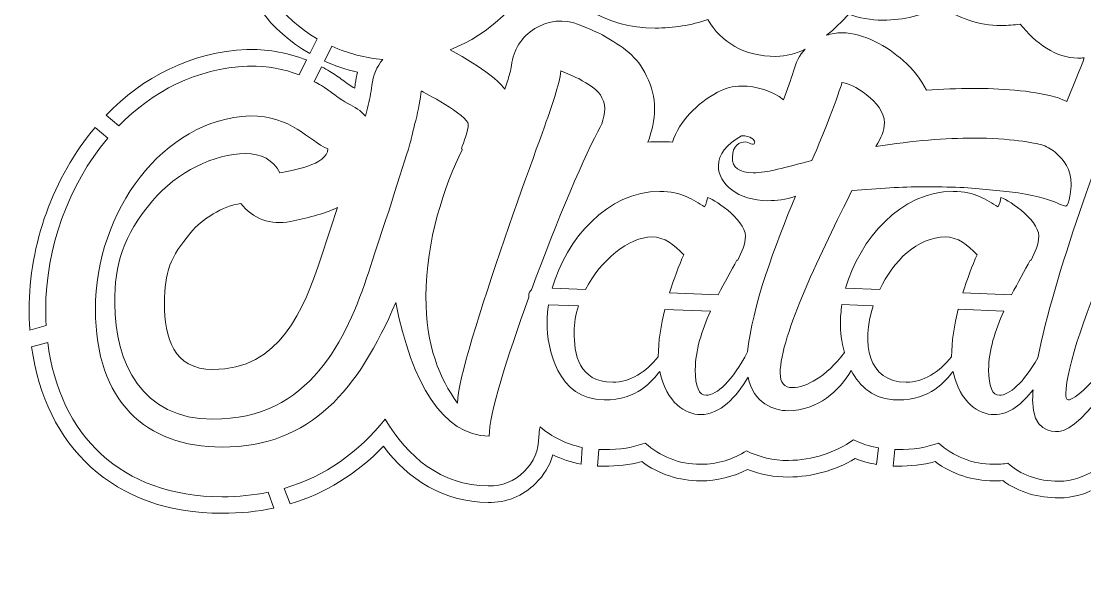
# Model space of a CAD drawing. Header units: millimetres. Extents: x -1983 to 1983, y -412 to 412.
# Drawn here: x 1390.9 to 1455, y -229.8 to -196.8 of the extents above; entities that cross this region are included whole.
import ezdxf

# ---------------------------------------------------------------- set-up
doc = ezdxf.new("R2010")
doc.units = ezdxf.units.MM
doc.header["$MEASUREMENT"] = 0
doc.layers.add('Camada 1', color=7, linetype='Continuous')

msp = doc.modelspace()

# ---------------------------------------------------------------- linework, layer by layer
at = {"layer": 'Camada 1', "color": 250, "lineweight": 20}
for points, knots in [([(1433.074, -108.0343), (1424.0816, -108.0343), (1416.7919, -115.226), (1416.7919, -124.0975), (1416.7919, -124.0975), (1416.7919, -125.5356), (1416.9846, -126.9291), (1417.3439, -128.2554), (1417.3439, -128.2554), (1410.0658, -130.6872), (1403.8304, -135.0171), (1398.0817, -141.4323), (1398.0817, -141.4323), (1394.6758, -145.233), (1391.9475, -149.5712), (1390.0643, -154.3727), (1390.0643, -154.3727), (1385.8129, -165.2129), (1387.9334, -174.5885), (1386.3295, -187.1946), (1386.3295, -187.1946), (1384.533, -201.3146), (1377.3757, -216.6625), (1368.9545, -228.1347), (1368.9545, -228.1347), (1365.7811, -232.4579), (1362.1938, -236.4984), (1358.074, -240.2083), (1358.074, -240.2083), (1358.074, -240.2083), (1359.3561, -251.8446), (1359.3561, -251.8446), (1359.3561, -251.8446), (1359.3561, -251.8446), (1416.6638, -251.8446), (1416.6638, -251.8446), (1416.6638, -251.8446), (1416.6638, -260.786), (1424.0109, -268.0343), (1433.074, -268.0343), (1433.074, -268.0343), (1442.1371, -268.0343), (1449.4842, -260.786), (1449.4842, -251.8446), (1449.4842, -251.8446), (1449.4842, -251.8446), (1506.7919, -251.8446), (1506.7919, -251.8446), (1506.7919, -251.8446), (1506.7919, -251.8446), (1508.074, -240.2083), (1508.074, -240.2083), (1508.074, -240.2083), (1503.9542, -236.4984), (1500.3669, -232.4579), (1497.1935, -228.1347), (1497.1935, -228.1347), (1488.7723, -216.6625), (1481.615, -201.3146), (1479.8185, -187.1946), (1479.8185, -187.1946), (1478.2146, -174.5885), (1480.3351, -165.2129), (1476.0837, -154.3727), (1476.0837, -154.3727), (1474.2005, -149.5712), (1471.4722, -145.233), (1468.0663, -141.4323), (1468.0663, -141.4323), (1462.3176, -135.0171), (1456.0822, -130.6872), (1448.8041, -128.2554), (1448.8041, -128.2554), (1449.1634, -126.9291), (1449.3561, -125.5356), (1449.3561, -124.0975), (1449.3561, -124.0975), (1449.3561, -115.226), (1442.0664, -108.0343), (1433.074, -108.0343)], [0, 0, 0, 0, 0.047619, 0.047619, 0.047619, 0.047619, 0.0952381, 0.0952381, 0.0952381, 0.0952381, 0.1428571, 0.1428571, 0.1428571, 0.1428571, 0.1904762, 0.1904762, 0.1904762, 0.1904762, 0.2380952, 0.2380952, 0.2380952, 0.2380952, 0.2857143, 0.2857143, 0.2857143, 0.2857143, 0.3333333, 0.3333333, 0.3333333, 0.3333333, 0.3809524, 0.3809524, 0.3809524, 0.3809524, 0.4285714, 0.4285714, 0.4285714, 0.4285714, 0.4761905, 0.4761905, 0.4761905, 0.4761905, 0.5238095, 0.5238095, 0.5238095, 0.5238095, 0.5714286, 0.5714286, 0.5714286, 0.5714286, 0.6190476, 0.6190476, 0.6190476, 0.6190476, 0.6666667, 0.6666667, 0.6666667, 0.6666667, 0.7142857, 0.7142857, 0.7142857, 0.7142857, 0.7619048, 0.7619048, 0.7619048, 0.7619048, 0.8095238, 0.8095238, 0.8095238, 0.8095238, 0.8571429, 0.8571429, 0.8571429, 0.8571429, 0.9047619, 0.9047619, 0.9047619, 0.9047619, 1, 1, 1, 1]), ([(1405.0129, -192.0694), (1405.0129, -194.5841), (1406.6093, -196.6121), (1408.7195, -197.8363), (1408.7195, -197.8363), (1408.7195, -197.8363), (1408.2753, -198.7343), (1408.2753, -198.7343), (1408.2753, -198.7343), (1405.9411, -197.3991), (1404.156, -195.1756), (1404.0211, -192.4068), (1404.0211, -192.4068), (1403.0413, -191.1754), (1402.3193, -189.7374), (1401.8361, -188.2173), (1401.8361, -188.2173), (1401.8361, -188.2173), (1402.7589, -187.8177), (1402.7589, -187.8177), (1402.7589, -187.8177), (1403.238, -189.3638), (1403.9801, -190.8241), (1405.013, -192.0388), (1405.013, -192.0388), (1405.013, -192.0388), (1405.0129, -192.0694), (1405.0129, -192.0694)], [0, 0, 0, 0, 0.125, 0.125, 0.125, 0.125, 0.25, 0.25, 0.25, 0.25, 0.375, 0.375, 0.375, 0.375, 0.5, 0.5, 0.5, 0.5, 0.625, 0.625, 0.625, 0.625, 0.75, 0.75, 0.75, 0.75, 1, 1, 1, 1]), ([(1422.46, -193.3644), (1423.8006, -195.6356), (1426.1143, -197.2007), (1429.1122, -197.2007), (1429.1122, -197.2007), (1430.2303, -197.2007), (1431.2999, -197.0197), (1432.3084, -196.6826), (1432.3084, -196.6826), (1433.0848, -198.0545), (1434.4817, -198.9057), (1436.4117, -198.9057), (1436.4117, -198.9057), (1437.016, -198.9057), (1437.6067, -198.7417), (1438.1747, -198.4644), (1438.1747, -198.4644), (1437.835, -198.8373), (1437.5876, -199.2957), (1437.4695, -199.8028), (1437.4695, -199.8028), (1437.3015, -200.343), (1437.0919, -200.9313), (1436.8642, -201.5227), (1436.8642, -201.5227), (1436.1683, -200.9881), (1435.26, -200.6961), (1434.336, -200.6961), (1434.336, -200.6961), (1433.8069, -200.6961), (1433.3535, -200.8126), (1432.89, -201.0676), (1432.89, -201.0676), (1431.6238, -201.7642), (1430.603, -202.7771), (1430.1671, -204.0831), (1430.1671, -204.0831), (1429.9267, -204.0612), (1429.672, -204.0501), (1429.3983, -204.0501), (1429.3983, -204.0501), (1429.1569, -204.0501), (1428.918, -204.0608), (1428.6819, -204.0817), (1428.6819, -204.0817), (1429.1751, -202.7658), (1429.2745, -201.3593), (1428.6046, -200.0934), (1428.6046, -200.0934), (1428.0683, -198.8976), (1427.1279, -198.3047), (1426.0188, -197.6577), (1426.0188, -197.6577), (1425.9069, -197.5925), (1425.8082, -197.5427), (1425.6892, -197.4917), (1425.6892, -197.4917), (1425.2861, -197.3189), (1424.9017, -197.1289), (1424.4889, -196.9742), (1424.4889, -196.9742), (1423.5932, -196.6383), (1422.6811, -196.7261), (1421.8659, -197.2267), (1421.8659, -197.2267), (1421.0507, -197.7273), (1420.5598, -198.501), (1420.4541, -199.4517), (1420.4541, -199.4517), (1420.4232, -199.7298), (1420.2933, -200.1236), (1420.2066, -200.4027), (1420.2066, -200.4027), (1420.2066, -200.4027), (1420.05, -200.8725), (1420.05, -200.8725), (1420.05, -200.8725), (1419.531, -200.248), (1418.8216, -199.7546), (1418.1189, -199.3137), (1418.1189, -199.3137), (1417.7135, -199.0593), (1417.2401, -198.7571), (1416.7442, -198.5061), (1416.7442, -198.5061), (1419.1851, -197.5672), (1421.0126, -195.6402), (1422.46, -193.3644)], [0, 0, 0, 0, 0.0434783, 0.0434783, 0.0434783, 0.0434783, 0.0869565, 0.0869565, 0.0869565, 0.0869565, 0.1304348, 0.1304348, 0.1304348, 0.1304348, 0.173913, 0.173913, 0.173913, 0.173913, 0.2173913, 0.2173913, 0.2173913, 0.2173913, 0.2608696, 0.2608696, 0.2608696, 0.2608696, 0.3043478, 0.3043478, 0.3043478, 0.3043478, 0.3478261, 0.3478261, 0.3478261, 0.3478261, 0.3913043, 0.3913043, 0.3913043, 0.3913043, 0.4347826, 0.4347826, 0.4347826, 0.4347826, 0.4782609, 0.4782609, 0.4782609, 0.4782609, 0.5217391, 0.5217391, 0.5217391, 0.5217391, 0.5652174, 0.5652174, 0.5652174, 0.5652174, 0.6086957, 0.6086957, 0.6086957, 0.6086957, 0.6521739, 0.6521739, 0.6521739, 0.6521739, 0.6956522, 0.6956522, 0.6956522, 0.6956522, 0.7391304, 0.7391304, 0.7391304, 0.7391304, 0.7826087, 0.7826087, 0.7826087, 0.7826087, 0.826087, 0.826087, 0.826087, 0.826087, 0.8695652, 0.8695652, 0.8695652, 0.8695652, 0.9130435, 0.9130435, 0.9130435, 0.9130435, 1, 1, 1, 1]), ([(1442.8587, -196.7212), (1444.1328, -196.7212), (1445.3002, -196.4146), (1446.3392, -195.8593), (1446.3392, -195.8593), (1447.386, -196.6028), (1448.6402, -197.0408), (1449.9984, -197.0408), (1449.9984, -197.0408), (1450.4048, -197.0408), (1450.7789, -197.0109), (1451.1385, -196.9584), (1451.1385, -196.9584), (1452.0719, -198.0963), (1453.3166, -199.0122), (1454.6338, -199.0122), (1454.6338, -199.0122), (1454.7607, -199.0122), (1454.8853, -199.0048), (1455.007, -198.9906), (1455.007, -198.9906), (1455.007, -198.9906), (1454.9315, -199.2535), (1454.9315, -199.2535), (1454.9315, -199.2535), (1454.6027, -200.0375), (1454.2825, -200.8291), (1453.9706, -201.6258), (1453.9706, -201.6258), (1453.9706, -201.6258), (1453.6855, -201.4978), (1453.6855, -201.4978), (1453.6855, -201.4978), (1453.5512, -201.4403), (1453.4334, -201.3992), (1453.2925, -201.3607), (1453.2925, -201.3607), (1451.7753, -200.9471), (1449.8713, -200.8359), (1448.311, -200.8359), (1448.311, -200.8359), (1447.371, -200.8359), (1446.429, -200.877), (1445.4892, -200.9524), (1445.4892, -200.9524), (1445.1571, -200.2766), (1444.6682, -199.6736), (1444.0923, -199.1605), (1444.0923, -199.1605), (1443.1335, -198.3063), (1441.7055, -197.4819), (1440.3918, -197.4819), (1440.3918, -197.4819), (1440.0678, -197.4819), (1439.7555, -197.5337), (1439.4627, -197.6295), (1439.4627, -197.6295), (1439.9335, -197.2513), (1440.3805, -196.8146), (1440.7973, -196.3556), (1440.7973, -196.3556), (1441.4318, -196.5943), (1442.124, -196.7212), (1442.8587, -196.7212)], [0, 0, 0, 0, 0.0588235, 0.0588235, 0.0588235, 0.0588235, 0.1176471, 0.1176471, 0.1176471, 0.1176471, 0.1764706, 0.1764706, 0.1764706, 0.1764706, 0.2352941, 0.2352941, 0.2352941, 0.2352941, 0.2941176, 0.2941176, 0.2941176, 0.2941176, 0.3529412, 0.3529412, 0.3529412, 0.3529412, 0.4117647, 0.4117647, 0.4117647, 0.4117647, 0.4705882, 0.4705882, 0.4705882, 0.4705882, 0.5294118, 0.5294118, 0.5294118, 0.5294118, 0.5882353, 0.5882353, 0.5882353, 0.5882353, 0.6470588, 0.6470588, 0.6470588, 0.6470588, 0.7058824, 0.7058824, 0.7058824, 0.7058824, 0.7647059, 0.7647059, 0.7647059, 0.7647059, 0.8235294, 0.8235294, 0.8235294, 0.8235294, 0.8823529, 0.8823529, 0.8823529, 0.8823529, 1, 1, 1, 1]), ([(1457.7673, -200.249), (1457.8604, -199.9229), (1457.9536, -199.5503), (1458.0933, -199.2242), (1458.0933, -199.2242), (1458.2797, -198.6652), (1458.466, -198.0596), (1458.466, -197.6869), (1458.466, -197.6869), (1458.6989, -197.6869), (1461.1212, -198.7118), (1461.1212, -199.9695), (1461.1212, -199.9695), (1461.1212, -200.5285), (1460.8417, -201.1341), (1460.6088, -201.6465), (1460.6088, -201.6465), (1459.2579, -204.5346), (1453.9009, -216.0873), (1453.9009, -219.2549), (1453.9009, -219.2549), (1453.9009, -219.3947), (1453.9009, -219.6276), (1454.0406, -219.6276), (1454.0406, -219.6276), (1454.3667, -219.6276), (1455.671, -218.7425), (1457.6741, -215.5283), (1457.6741, -215.5283), (1457.907, -215.2953), (1458.0933, -215.1556), (1458.1865, -215.1556), (1458.1865, -215.1556), (1458.2331, -215.2022), (1458.2797, -215.2488), (1458.2797, -215.3885), (1458.2797, -215.3885), (1458.2797, -216.5531), (1454.8325, -221.5375), (1453.4816, -221.5375), (1453.4816, -221.5375), (1453.0158, -221.5375), (1451.8978, -221.5375), (1451.8978, -219.6276), (1451.8978, -219.6276), (1451.8978, -219.4375), (1451.9072, -219.2308), (1451.9248, -219.0101), (1451.9248, -219.0101), (1451.2762, -219.8759), (1450.4846, -220.5126), (1449.5687, -220.5126), (1449.5687, -220.5126), (1448.637, -220.5126), (1447.519, -219.8139), (1447.0998, -217.904), (1447.0998, -217.904), (1446.5874, -218.5096), (1445.7954, -219.6276), (1443.7458, -219.6276), (1443.7458, -219.6276), (1442.3225, -219.6276), (1441.4603, -218.8328), (1440.954, -217.858), (1440.954, -217.858), (1440.1952, -219.0789), (1438.9844, -220.2574), (1437.131, -220.2797), (1437.131, -220.2797), (1436.3156, -220.2797), (1435.0362, -219.8515), (1434.7297, -218.2454), (1434.7297, -218.2454), (1434.0044, -219.4741), (1433.0373, -220.5126), (1431.8672, -220.5126), (1431.8672, -220.5126), (1430.9355, -220.5126), (1429.8175, -219.8139), (1429.3983, -217.904), (1429.3983, -217.904), (1428.8859, -218.5096), (1428.0939, -219.6276), (1426.0443, -219.6276), (1426.0443, -219.6276), (1423.2027, -219.6276), (1422.5971, -216.4599), (1422.5971, -215.0158), (1422.5971, -215.0158), (1422.5971, -214.6461), (1422.6289, -214.2668), (1422.6899, -213.8838), (1422.6899, -213.8838), (1422.6899, -213.8838), (1424.4938, -213.9559), (1424.4938, -213.9559), (1424.4938, -213.9559), (1424.3239, -214.4737), (1424.2275, -215.0052), (1424.2275, -215.5283), (1424.2275, -215.5283), (1424.2275, -216.8326), (1424.507, -218.5562), (1426.5567, -218.5562), (1426.5567, -218.5562), (1427.6281, -218.5562), (1428.5598, -217.9506), (1429.3051, -217.0189), (1429.3051, -217.0189), (1429.3051, -216.0987), (1429.4667, -215.1158), (1429.7071, -214.1645), (1429.7071, -214.1645), (1429.7071, -214.1645), (1432.4541, -214.2744), (1432.4541, -214.2744), (1432.4541, -214.2744), (1431.9336, -215.4429), (1431.5411, -216.6636), (1431.5411, -217.8108), (1431.5411, -217.8108), (1431.5411, -218.8357), (1431.774, -219.3481), (1432.1933, -219.3481), (1432.1933, -219.3481), (1432.8262, -219.3481), (1433.7927, -218.4903), (1434.7009, -216.7238), (1434.7009, -216.7238), (1434.9511, -214.0823), (1436.3699, -210.2065), (1437.5969, -207.3296), (1437.5969, -207.3296), (1436.9913, -207.5625), (1436.4323, -207.6091), (1435.9199, -207.6091), (1435.9199, -207.6091), (1434.1031, -207.6091), (1432.9385, -206.5843), (1432.9385, -205.5129), (1432.9385, -205.5129), (1432.9385, -204.8141), (1433.4044, -204.2086), (1434.336, -203.6961), (1434.336, -203.6961), (1434.895, -203.6961), (1435.128, -203.9291), (1435.128, -204.0688), (1435.128, -204.0688), (1435.128, -204.162), (1435.0814, -204.2086), (1434.9882, -204.2086), (1434.9882, -204.2086), (1434.8485, -204.2086), (1434.8019, -204.0688), (1434.569, -204.0688), (1434.569, -204.0688), (1434.2429, -204.0688), (1433.777, -204.2551), (1433.777, -205.0005), (1433.777, -205.0005), (1433.777, -205.6061), (1434.1963, -205.9321), (1435.0348, -205.9321), (1435.0348, -205.9321), (1435.9199, -205.9321), (1436.8981, -205.6061), (1438.5751, -205.1868), (1438.5751, -205.1868), (1439.3204, -203.5564), (1440.4384, -200.4819), (1440.3918, -200.4819), (1440.3918, -200.4819), (1440.9508, -200.4819), (1442.9539, -201.6465), (1442.9539, -202.9042), (1442.9539, -202.9042), (1442.9539, -203.4166), (1442.7676, -203.7893), (1442.4415, -204.3483), (1442.4415, -204.3483), (1444.7241, -203.9756), (1446.6806, -203.8359), (1448.311, -203.8359), (1448.311, -203.8359), (1450.547, -203.8359), (1451.991, -204.1154), (1452.5034, -204.2551), (1452.5034, -204.2551), (1452.8295, -204.3949), (1453.109, -204.5346), (1453.3419, -204.7676), (1453.3419, -204.7676), (1453.7612, -205.1402), (1454.227, -205.6992), (1454.227, -206.6309), (1454.227, -206.6309), (1454.227, -206.7706), (1454.1339, -207.9352), (1453.9009, -207.9352), (1453.9009, -207.9352), (1453.5283, -207.9352), (1452.8761, -207.1899), (1449.2892, -206.957), (1449.2892, -206.957), (1448.2178, -206.8172), (1446.9135, -206.7706), (1445.2831, -206.7706), (1445.2831, -206.7706), (1444.0253, -206.7706), (1442.6278, -206.8638), (1440.9974, -207.0035), (1440.9974, -207.0035), (1439.2273, -210.4973), (1436.6652, -215.7612), (1436.6652, -217.9972), (1436.6652, -217.9972), (1436.6652, -218.6027), (1436.8981, -218.8822), (1437.4105, -218.8822), (1437.4105, -218.8822), (1438.2117, -218.8822), (1439.4297, -218.2568), (1440.5386, -216.7726), (1440.5386, -216.7726), (1440.3608, -216.1174), (1440.2986, -215.4782), (1440.2986, -215.0158), (1440.2986, -215.0158), (1440.2986, -214.6455), (1440.3305, -214.2654), (1440.3917, -213.8817), (1440.3917, -213.8817), (1440.3917, -213.8817), (1442.2767, -213.9571), (1442.2767, -213.9571), (1442.2767, -213.9571), (1441.5503, -216.2175), (1441.9511, -218.5562), (1444.2582, -218.5562), (1444.2582, -218.5562), (1445.3296, -218.5562), (1446.2613, -217.9506), (1447.0066, -217.0189), (1447.0066, -217.0189), (1447.0066, -216.0981), (1447.1685, -215.1143), (1447.4092, -214.1624), (1447.4092, -214.1624), (1447.4092, -214.1624), (1450.1565, -214.2723), (1450.1565, -214.2723), (1450.1565, -214.2723), (1449.6355, -215.4414), (1449.2426, -216.6629), (1449.2426, -217.8108), (1449.2426, -217.8108), (1449.2426, -218.8357), (1449.4755, -219.3481), (1449.8948, -219.3481), (1449.8948, -219.3481), (1450.4829, -219.3481), (1451.3591, -218.6072), (1452.2089, -217.0849), (1452.2089, -217.0849), (1453.1667, -212.2219), (1456.107, -204.1874), (1457.7673, -200.249)], [0, 0, 0, 0, 0.0147059, 0.0147059, 0.0147059, 0.0147059, 0.0294118, 0.0294118, 0.0294118, 0.0294118, 0.0441176, 0.0441176, 0.0441176, 0.0441176, 0.0588235, 0.0588235, 0.0588235, 0.0588235, 0.0735294, 0.0735294, 0.0735294, 0.0735294, 0.0882353, 0.0882353, 0.0882353, 0.0882353, 0.1029412, 0.1029412, 0.1029412, 0.1029412, 0.1176471, 0.1176471, 0.1176471, 0.1176471, 0.1323529, 0.1323529, 0.1323529, 0.1323529, 0.1470588, 0.1470588, 0.1470588, 0.1470588, 0.1617647, 0.1617647, 0.1617647, 0.1617647, 0.1764706, 0.1764706, 0.1764706, 0.1764706, 0.1911765, 0.1911765, 0.1911765, 0.1911765, 0.2058824, 0.2058824, 0.2058824, 0.2058824, 0.2205882, 0.2205882, 0.2205882, 0.2205882, 0.2352941, 0.2352941, 0.2352941, 0.2352941, 0.25, 0.25, 0.25, 0.25, 0.2647059, 0.2647059, 0.2647059, 0.2647059, 0.2794118, 0.2794118, 0.2794118, 0.2794118, 0.2941176, 0.2941176, 0.2941176, 0.2941176, 0.3088235, 0.3088235, 0.3088235, 0.3088235, 0.3235294, 0.3235294, 0.3235294, 0.3235294, 0.3382353, 0.3382353, 0.3382353, 0.3382353, 0.3529412, 0.3529412, 0.3529412, 0.3529412, 0.3676471, 0.3676471, 0.3676471, 0.3676471, 0.3823529, 0.3823529, 0.3823529, 0.3823529, 0.3970588, 0.3970588, 0.3970588, 0.3970588, 0.4117647, 0.4117647, 0.4117647, 0.4117647, 0.4264706, 0.4264706, 0.4264706, 0.4264706, 0.4411765, 0.4411765, 0.4411765, 0.4411765, 0.4558824, 0.4558824, 0.4558824, 0.4558824, 0.4705882, 0.4705882, 0.4705882, 0.4705882, 0.4852941, 0.4852941, 0.4852941, 0.4852941, 0.5, 0.5, 0.5, 0.5, 0.5147059, 0.5147059, 0.5147059, 0.5147059, 0.5294118, 0.5294118, 0.5294118, 0.5294118, 0.5441176, 0.5441176, 0.5441176, 0.5441176, 0.5588235, 0.5588235, 0.5588235, 0.5588235, 0.5735294, 0.5735294, 0.5735294, 0.5735294, 0.5882353, 0.5882353, 0.5882353, 0.5882353, 0.6029412, 0.6029412, 0.6029412, 0.6029412, 0.6176471, 0.6176471, 0.6176471, 0.6176471, 0.6323529, 0.6323529, 0.6323529, 0.6323529, 0.6470588, 0.6470588, 0.6470588, 0.6470588, 0.6617647, 0.6617647, 0.6617647, 0.6617647, 0.6764706, 0.6764706, 0.6764706, 0.6764706, 0.6911765, 0.6911765, 0.6911765, 0.6911765, 0.7058824, 0.7058824, 0.7058824, 0.7058824, 0.7205882, 0.7205882, 0.7205882, 0.7205882, 0.7352941, 0.7352941, 0.7352941, 0.7352941, 0.75, 0.75, 0.75, 0.75, 0.7647059, 0.7647059, 0.7647059, 0.7647059, 0.7794118, 0.7794118, 0.7794118, 0.7794118, 0.7941176, 0.7941176, 0.7941176, 0.7941176, 0.8088235, 0.8088235, 0.8088235, 0.8088235, 0.8235294, 0.8235294, 0.8235294, 0.8235294, 0.8382353, 0.8382353, 0.8382353, 0.8382353, 0.8529412, 0.8529412, 0.8529412, 0.8529412, 0.8676471, 0.8676471, 0.8676471, 0.8676471, 0.8823529, 0.8823529, 0.8823529, 0.8823529, 0.8970588, 0.8970588, 0.8970588, 0.8970588, 0.9117647, 0.9117647, 0.9117647, 0.9117647, 0.9264706, 0.9264706, 0.9264706, 0.9264706, 0.9411765, 0.9411765, 0.9411765, 0.9411765, 0.9558824, 0.9558824, 0.9558824, 0.9558824, 0.9705882, 0.9705882, 0.9705882, 0.9705882, 1, 1, 1, 1]), ([(1404.4843, -198.489), (1404.4843, -198.489), (1404.6627, -198.485), (1404.6627, -198.485), (1404.6627, -198.485), (1405.8689, -198.485), (1407.0035, -198.6953), (1408.0845, -199.1201), (1408.0845, -199.1201), (1408.0845, -199.1201), (1407.6396, -200.0196), (1407.6396, -200.0196), (1407.6396, -200.0196), (1406.6996, -199.6612), (1405.7162, -199.485), (1404.6627, -199.485), (1404.6627, -199.485), (1404.6627, -199.485), (1404.5289, -199.488), (1404.5289, -199.488), (1404.5289, -199.488), (1401.4263, -199.6265), (1398.7828, -201.0191), (1396.7589, -203.0988), (1396.7589, -203.0988), (1396.7589, -203.0988), (1395.9982, -202.4481), (1395.9982, -202.4481), (1395.9982, -202.4481), (1398.1966, -200.1687), (1401.0876, -198.6406), (1404.4843, -198.489)], [0, 0, 0, 0, 0.1111111, 0.1111111, 0.1111111, 0.1111111, 0.2222222, 0.2222222, 0.2222222, 0.2222222, 0.3333333, 0.3333333, 0.3333333, 0.3333333, 0.4444444, 0.4444444, 0.4444444, 0.4444444, 0.5555556, 0.5555556, 0.5555556, 0.5555556, 0.6666667, 0.6666667, 0.6666667, 0.6666667, 0.7777778, 0.7777778, 0.7777778, 0.7777778, 1, 1, 1, 1]), ([(1409.6097, -198.2922), (1410.5929, -198.7326), (1411.6473, -199.0082), (1412.6801, -199.0918), (1412.6801, -199.0918), (1412.3251, -199.5262), (1412.0889, -200.065), (1412.0225, -200.6629), (1412.0225, -200.6629), (1411.9738, -201.1004), (1411.8707, -201.5845), (1411.771, -202.0195), (1411.771, -202.0195), (1411.771, -202.0195), (1411.6395, -202.5141), (1411.6395, -202.5141), (1411.6395, -202.5141), (1411.3577, -202.1934), (1411.0012, -201.9306), (1410.5832, -201.7454), (1410.5832, -201.7454), (1410.1116, -201.509), (1409.4831, -200.9691), (1408.9771, -200.669), (1408.9771, -200.669), (1408.836, -200.5853), (1408.6942, -200.5061), (1408.5516, -200.4315), (1408.5516, -200.4315), (1408.5516, -200.4315), (1408.995, -199.535), (1408.995, -199.535), (1408.995, -199.535), (1409.1603, -199.621), (1409.3244, -199.7123), (1409.4873, -199.8089), (1409.4873, -199.8089), (1409.7614, -199.9715), (1410.0219, -200.1618), (1410.2797, -200.3488), (1410.2797, -200.3488), (1410.4954, -200.5052), (1410.7522, -200.7037), (1410.9913, -200.8308), (1410.9913, -200.8308), (1410.9913, -200.8308), (1411.0286, -200.5524), (1411.0286, -200.5524), (1411.0286, -200.5524), (1411.0546, -200.3185), (1411.1006, -200.0887), (1411.1659, -199.8652), (1411.1659, -199.8652), (1410.4841, -199.7083), (1409.8109, -199.4808), (1409.1661, -199.1891), (1409.1661, -199.1891), (1409.1661, -199.1891), (1409.6097, -198.2922), (1409.6097, -198.2922)], [0, 0, 0, 0, 0.0625, 0.0625, 0.0625, 0.0625, 0.125, 0.125, 0.125, 0.125, 0.1875, 0.1875, 0.1875, 0.1875, 0.25, 0.25, 0.25, 0.25, 0.3125, 0.3125, 0.3125, 0.3125, 0.375, 0.375, 0.375, 0.375, 0.4375, 0.4375, 0.4375, 0.4375, 0.5, 0.5, 0.5, 0.5, 0.5625, 0.5625, 0.5625, 0.5625, 0.625, 0.625, 0.625, 0.625, 0.6875, 0.6875, 0.6875, 0.6875, 0.75, 0.75, 0.75, 0.75, 0.8125, 0.8125, 0.8125, 0.8125, 0.875, 0.875, 0.875, 0.875, 1, 1, 1, 1]), ([(1415.0041, -200.9943), (1415.0507, -200.9943), (1417.8457, -202.485), (1417.8457, -202.9974), (1417.8457, -202.9974), (1417.8457, -203.3701), (1417.5662, -204.0688), (1417.4264, -204.4881), (1417.4264, -204.4881), (1417.473, -204.4881), (1417.473, -204.4881), (1417.473, -204.5346), (1417.473, -204.5346), (1416.4016, -206.724), (1415.2836, -210.0314), (1415.2836, -213.3854), (1415.2836, -213.3854), (1415.2836, -216.3667), (1416.1221, -218.3698), (1417.1935, -219.8139), (1417.1935, -219.8139), (1417.1935, -217.1587), (1422.9232, -201.926), (1422.7369, -202.2987), (1422.7369, -202.2987), (1422.7369, -202.2987), (1423.063, -201.3204), (1423.063, -201.3204), (1423.063, -201.3204), (1423.2493, -200.7148), (1423.3891, -200.2024), (1423.4357, -199.7832), (1423.4357, -199.7832), (1423.8083, -199.9229), (1424.181, -200.1092), (1424.5071, -200.249), (1424.5071, -200.249), (1425.0661, -200.5751), (1425.7182, -200.9012), (1425.9046, -201.4136), (1425.9046, -201.4136), (1426.2306, -201.926), (1426.0443, -202.6247), (1425.8114, -203.1837), (1425.8114, -203.1837), (1424.9622, -204.6151), (1423.1783, -208.8516), (1421.6633, -212.9779), (1421.6633, -212.9779), (1421.5626, -213.0653), (1421.4967, -213.1922), (1421.491, -213.3354), (1421.491, -213.3354), (1421.4897, -213.369), (1421.4917, -213.4019), (1421.4968, -213.4339), (1421.4968, -213.4339), (1420.1779, -217.0675), (1419.1034, -220.5314), (1419.1034, -221.817), (1419.1034, -221.817), (1416.3084, -221.7704), (1414.4451, -218.6493), (1413.4669, -213.7581), (1413.4669, -213.7581), (1411.2309, -218.9754), (1408.3893, -222.4691), (1402.9857, -222.4691), (1402.9857, -222.4691), (1398.3739, -222.4691), (1395.346, -219.7207), (1395.346, -214.1773), (1395.346, -214.1773), (1395.346, -208.2147), (1399.4454, -202.7179), (1404.6627, -202.485), (1404.6627, -202.485), (1407.1782, -202.485), (1408.203, -203.9756), (1409.3676, -204.4881), (1409.3676, -204.4881), (1409.3676, -205.4663), (1407.1316, -205.7924), (1406.4794, -205.9321), (1406.4794, -205.9321), (1406.0602, -205.1402), (1405.3614, -204.7676), (1404.3832, -204.7676), (1404.3832, -204.7676), (1402.5664, -204.7676), (1400.2373, -205.8856), (1398.7932, -207.6091), (1398.7932, -207.6091), (1396.9765, -209.7985), (1396.5106, -211.3824), (1396.5106, -213.8047), (1396.5106, -213.8047), (1396.5106, -217.3916), (1398.141, -220.7921), (1402.4267, -220.7921), (1402.4267, -220.7921), (1408.2961, -220.7921), (1410.4856, -215.9941), (1411.8365, -211.8948), (1411.8365, -211.8948), (1412.9545, -208.5408), (1414.0259, -205.1868), (1414.3985, -203.9291), (1414.3985, -203.9291), (1414.3985, -203.9291), (1414.3985, -203.8825), (1414.3985, -203.8825), (1414.3985, -203.8825), (1414.4917, -203.4632), (1414.5849, -203.0906), (1414.678, -202.7645), (1414.678, -202.7645), (1414.8178, -202.1589), (1414.9575, -201.4136), (1415.0041, -200.9943)], [0, 0, 0, 0, 0.0322581, 0.0322581, 0.0322581, 0.0322581, 0.0645161, 0.0645161, 0.0645161, 0.0645161, 0.0967742, 0.0967742, 0.0967742, 0.0967742, 0.1290323, 0.1290323, 0.1290323, 0.1290323, 0.1612903, 0.1612903, 0.1612903, 0.1612903, 0.1935484, 0.1935484, 0.1935484, 0.1935484, 0.2258065, 0.2258065, 0.2258065, 0.2258065, 0.2580645, 0.2580645, 0.2580645, 0.2580645, 0.2903226, 0.2903226, 0.2903226, 0.2903226, 0.3225806, 0.3225806, 0.3225806, 0.3225806, 0.3548387, 0.3548387, 0.3548387, 0.3548387, 0.3870968, 0.3870968, 0.3870968, 0.3870968, 0.4193548, 0.4193548, 0.4193548, 0.4193548, 0.4516129, 0.4516129, 0.4516129, 0.4516129, 0.483871, 0.483871, 0.483871, 0.483871, 0.516129, 0.516129, 0.516129, 0.516129, 0.5483871, 0.5483871, 0.5483871, 0.5483871, 0.5806452, 0.5806452, 0.5806452, 0.5806452, 0.6129032, 0.6129032, 0.6129032, 0.6129032, 0.6451613, 0.6451613, 0.6451613, 0.6451613, 0.6774194, 0.6774194, 0.6774194, 0.6774194, 0.7096774, 0.7096774, 0.7096774, 0.7096774, 0.7419355, 0.7419355, 0.7419355, 0.7419355, 0.7741935, 0.7741935, 0.7741935, 0.7741935, 0.8064516, 0.8064516, 0.8064516, 0.8064516, 0.8387097, 0.8387097, 0.8387097, 0.8387097, 0.8709677, 0.8709677, 0.8709677, 0.8709677, 0.9032258, 0.9032258, 0.9032258, 0.9032258, 0.9354839, 0.9354839, 0.9354839, 0.9354839, 1, 1, 1, 1]), ([(1395.328, -203.1908), (1395.328, -203.1908), (1396.0872, -203.8402), (1396.0872, -203.8402), (1396.0872, -203.8402), (1393.703, -206.6689), (1392.346, -210.4998), (1392.346, -214.1773), (1392.346, -214.1773), (1392.346, -214.5059), (1392.3558, -214.8293), (1392.3745, -215.1479), (1392.3745, -215.1479), (1392.3745, -215.1479), (1391.3905, -215.4194), (1391.3905, -215.4194), (1391.3905, -215.4194), (1391.3612, -215.0128), (1391.346, -214.5986), (1391.346, -214.1773), (1391.346, -214.1773), (1391.346, -210.2517), (1392.7921, -206.1965), (1395.328, -203.1908)], [0, 0, 0, 0, 0.1428571, 0.1428571, 0.1428571, 0.1428571, 0.2857143, 0.2857143, 0.2857143, 0.2857143, 0.4285714, 0.4285714, 0.4285714, 0.4285714, 0.5714286, 0.5714286, 0.5714286, 0.5714286, 0.7142857, 0.7142857, 0.7142857, 0.7142857, 1, 1, 1, 1]), ([(1432.2864, -207.4228), (1432.4728, -207.4228), (1434.569, -208.6805), (1434.569, -209.7519), (1434.569, -209.7519), (1434.569, -210.2644), (1434.3361, -210.6836), (1434.1032, -211.196), (1434.1032, -211.196), (1434.1032, -211.196), (1434.0566, -211.196), (1434.0566, -211.196), (1434.0566, -211.196), (1433.7072, -211.8313), (1433.3037, -212.5424), (1432.9235, -213.2924), (1432.9235, -213.2924), (1432.9235, -213.2924), (1429.9869, -213.1749), (1429.9869, -213.1749), (1429.9869, -213.1749), (1430.2514, -212.3259), (1430.5584, -211.5325), (1430.8423, -210.8699), (1430.8423, -210.8699), (1430.2833, -210.2644), (1429.6778, -209.7985), (1428.9324, -209.7985), (1428.9324, -209.7985), (1427.5259, -209.7985), (1425.8341, -211.2025), (1424.911, -212.9718), (1424.911, -212.9718), (1424.911, -212.9718), (1422.9107, -212.8918), (1422.9107, -212.8918), (1422.9107, -212.8918), (1423.758, -209.9235), (1426.2453, -207.0501), (1429.3983, -207.0501), (1429.3983, -207.0501), (1430.7492, -207.0501), (1431.4013, -207.5625), (1432.1001, -207.9818), (1432.1001, -207.9818), (1432.2398, -207.7955), (1432.2398, -207.5625), (1432.2864, -207.4228)], [0, 0, 0, 0, 0.0769231, 0.0769231, 0.0769231, 0.0769231, 0.1538462, 0.1538462, 0.1538462, 0.1538462, 0.2307692, 0.2307692, 0.2307692, 0.2307692, 0.3076923, 0.3076923, 0.3076923, 0.3076923, 0.3846154, 0.3846154, 0.3846154, 0.3846154, 0.4615385, 0.4615385, 0.4615385, 0.4615385, 0.5384615, 0.5384615, 0.5384615, 0.5384615, 0.6153846, 0.6153846, 0.6153846, 0.6153846, 0.6923077, 0.6923077, 0.6923077, 0.6923077, 0.7692308, 0.7692308, 0.7692308, 0.7692308, 0.8461538, 0.8461538, 0.8461538, 0.8461538, 1, 1, 1, 1]), ([(1449.9879, -207.4228), (1450.1743, -207.4228), (1452.2705, -208.6805), (1452.2705, -209.7519), (1452.2705, -209.7519), (1452.2705, -210.2644), (1452.0376, -210.6836), (1451.8047, -211.196), (1451.8047, -211.196), (1451.8047, -211.196), (1451.7581, -211.196), (1451.7581, -211.196), (1451.7581, -211.196), (1451.409, -211.8307), (1451.006, -212.5411), (1450.6261, -213.2903), (1450.6261, -213.2903), (1450.6261, -213.2903), (1447.689, -213.1728), (1447.689, -213.1728), (1447.689, -213.1728), (1447.9533, -212.3245), (1448.2601, -211.5319), (1448.5438, -210.8699), (1448.5438, -210.8699), (1447.9848, -210.2644), (1447.3793, -209.7985), (1446.6339, -209.7985), (1446.6339, -209.7985), (1444.9373, -209.7985), (1443.4886, -211.2505), (1442.6682, -212.972), (1442.6682, -212.972), (1442.6682, -212.972), (1440.6128, -212.8897), (1440.6128, -212.8897), (1440.6128, -212.8897), (1441.4607, -209.9221), (1443.9475, -207.0501), (1447.0998, -207.0501), (1447.0998, -207.0501), (1448.4507, -207.0501), (1449.1028, -207.5625), (1449.8016, -207.9818), (1449.8016, -207.9818), (1449.9413, -207.7955), (1449.9413, -207.5625), (1449.9879, -207.4228)], [0, 0, 0, 0, 0.0769231, 0.0769231, 0.0769231, 0.0769231, 0.1538462, 0.1538462, 0.1538462, 0.1538462, 0.2307692, 0.2307692, 0.2307692, 0.2307692, 0.3076923, 0.3076923, 0.3076923, 0.3076923, 0.3846154, 0.3846154, 0.3846154, 0.3846154, 0.4615385, 0.4615385, 0.4615385, 0.4615385, 0.5384615, 0.5384615, 0.5384615, 0.5384615, 0.6153846, 0.6153846, 0.6153846, 0.6153846, 0.6923077, 0.6923077, 0.6923077, 0.6923077, 0.7692308, 0.7692308, 0.7692308, 0.7692308, 0.8461538, 0.8461538, 0.8461538, 0.8461538, 1, 1, 1, 1]), ([(1409.9595, -208.0223), (1409.6368, -209.0019), (1409.3108, -209.979), (1408.9887, -210.9515), (1408.9887, -210.9515), (1407.9008, -214.2355), (1406.4685, -217.7921), (1402.4267, -217.7921), (1402.4267, -217.7921), (1400.0554, -217.7921), (1399.5106, -215.8741), (1399.5106, -213.8047), (1399.5106, -213.8047), (1399.5106, -211.8954), (1399.8577, -211.0179), (1401.0979, -209.5296), (1401.0979, -209.5296), (1401.7499, -208.7472), (1403.0447, -207.9097), (1404.1164, -207.7838), (1404.1164, -207.7838), (1404.8142, -208.6863), (1405.9529, -209.1129), (1407.1077, -208.8656), (1407.1077, -208.8656), (1408.065, -208.6605), (1409.0773, -208.4376), (1409.9595, -208.0223)], [0, 0, 0, 0, 0.125, 0.125, 0.125, 0.125, 0.25, 0.25, 0.25, 0.25, 0.375, 0.375, 0.375, 0.375, 0.5, 0.5, 0.5, 0.5, 0.625, 0.625, 0.625, 0.625, 0.75, 0.75, 0.75, 0.75, 1, 1, 1, 1]), ([(1391.4945, -216.4281), (1391.4945, -216.4281), (1392.4676, -216.1596), (1392.4676, -216.1596), (1392.4676, -216.1596), (1393.1678, -221.7221), (1396.884, -225.4691), (1402.9857, -225.4691), (1402.9857, -225.4691), (1403.9754, -225.4691), (1404.8992, -225.3767), (1405.7634, -225.2017), (1405.7634, -225.2017), (1405.7634, -225.2017), (1406.1136, -226.1507), (1406.1136, -226.1507), (1406.1136, -226.1507), (1405.1248, -226.3628), (1404.0827, -226.4691), (1402.9857, -226.4691), (1402.9857, -226.4691), (1396.4024, -226.4691), (1392.3047, -222.3898), (1391.4945, -216.4281)], [0, 0, 0, 0, 0.1428571, 0.1428571, 0.1428571, 0.1428571, 0.2857143, 0.2857143, 0.2857143, 0.2857143, 0.4285714, 0.4285714, 0.4285714, 0.4285714, 0.5714286, 0.5714286, 0.5714286, 0.5714286, 0.7142857, 0.7142857, 0.7142857, 0.7142857, 1, 1, 1, 1]), ([(1419.0534, -224.8166), (1419.8882, -224.8305), (1420.6117, -224.5414), (1421.207, -223.9559), (1421.207, -223.9559), (1421.8, -223.3727), (1422.1011, -222.6575), (1422.1034, -221.8267), (1422.1034, -221.8267), (1422.1099, -221.6654), (1422.1371, -221.4691), (1422.1782, -221.2527), (1422.1782, -221.2527), (1422.8852, -221.8527), (1423.735, -222.2895), (1424.7245, -222.4954), (1424.7245, -222.4954), (1424.7245, -222.4954), (1424.6473, -223.4992), (1424.6473, -223.4992), (1424.6473, -223.4992), (1424.0565, -223.3874), (1423.488, -223.2023), (1422.9498, -222.9416), (1422.9498, -222.9416), (1422.7649, -223.5882), (1422.4148, -224.1706), (1421.9082, -224.6689), (1421.9082, -224.6689), (1421.1229, -225.4412), (1420.138, -225.8348), (1419.0367, -225.8165), (1419.0367, -225.8165), (1416.3274, -225.7713), (1414.2512, -224.4471), (1412.7192, -222.4243), (1412.7192, -222.4243), (1411.0904, -224.1094), (1409.2203, -225.2702), (1407.0879, -225.9025), (1407.0879, -225.9025), (1407.0879, -225.9025), (1406.7408, -224.962), (1406.7408, -224.962), (1406.7408, -224.962), (1409.2517, -224.2328), (1411.2231, -222.7568), (1412.8284, -220.7975), (1412.8284, -220.7975), (1414.1819, -223.0582), (1416.1622, -224.7684), (1419.0534, -224.8166)], [0, 0, 0, 0, 0.0714286, 0.0714286, 0.0714286, 0.0714286, 0.1428571, 0.1428571, 0.1428571, 0.1428571, 0.2142857, 0.2142857, 0.2142857, 0.2142857, 0.2857143, 0.2857143, 0.2857143, 0.2857143, 0.3571429, 0.3571429, 0.3571429, 0.3571429, 0.4285714, 0.4285714, 0.4285714, 0.4285714, 0.5, 0.5, 0.5, 0.5, 0.5714286, 0.5714286, 0.5714286, 0.5714286, 0.6428571, 0.6428571, 0.6428571, 0.6428571, 0.7142857, 0.7142857, 0.7142857, 0.7142857, 0.7857143, 0.7857143, 0.7857143, 0.7857143, 0.8571429, 0.8571429, 0.8571429, 0.8571429, 1, 1, 1, 1]), ([(1434.6356, -222.696), (1435.3858, -223.0785), (1436.241, -223.2872), (1437.1561, -223.2796), (1437.1561, -223.2796), (1438.6473, -223.2671), (1439.9667, -222.8126), (1441.0881, -222.0376), (1441.0881, -222.0376), (1441.5547, -222.2631), (1442.056, -222.4274), (1442.5871, -222.5245), (1442.5871, -222.5245), (1442.5871, -222.5245), (1442.4818, -223.5213), (1442.4818, -223.5213), (1442.4818, -223.5213), (1442.0382, -223.445), (1441.603, -223.3271), (1441.1807, -223.1658), (1441.1807, -223.1658), (1439.9615, -223.8905), (1438.6022, -224.2676), (1437.1645, -224.2796), (1437.1645, -224.2796), (1436.3135, -224.2867), (1435.4737, -224.1334), (1434.6887, -223.8177), (1434.6887, -223.8177), (1433.8158, -224.2716), (1432.8689, -224.5126), (1431.8672, -224.5126), (1431.8672, -224.5126), (1430.5559, -224.5126), (1429.341, -224.1104), (1428.3083, -223.3477), (1428.3083, -223.3477), (1427.5715, -223.5471), (1426.8122, -223.6276), (1426.0443, -223.6276), (1426.0443, -223.6276), (1425.9091, -223.6276), (1425.7747, -223.6242), (1425.6411, -223.6173), (1425.6411, -223.6173), (1425.6411, -223.6173), (1425.7178, -222.6198), (1425.7178, -222.6198), (1425.7178, -222.6198), (1425.8252, -222.6249), (1425.9341, -222.6276), (1426.0443, -222.6276), (1426.0443, -222.6276), (1426.9857, -222.6276), (1427.7949, -222.4955), (1428.5209, -222.2332), (1428.5209, -222.2332), (1429.4056, -223.0219), (1430.5327, -223.5126), (1431.8672, -223.5126), (1431.8672, -223.5126), (1432.909, -223.5126), (1433.83, -223.2036), (1434.6356, -222.696)], [0, 0, 0, 0, 0.0588235, 0.0588235, 0.0588235, 0.0588235, 0.1176471, 0.1176471, 0.1176471, 0.1176471, 0.1764706, 0.1764706, 0.1764706, 0.1764706, 0.2352941, 0.2352941, 0.2352941, 0.2352941, 0.2941176, 0.2941176, 0.2941176, 0.2941176, 0.3529412, 0.3529412, 0.3529412, 0.3529412, 0.4117647, 0.4117647, 0.4117647, 0.4117647, 0.4705882, 0.4705882, 0.4705882, 0.4705882, 0.5294118, 0.5294118, 0.5294118, 0.5294118, 0.5882353, 0.5882353, 0.5882353, 0.5882353, 0.6470588, 0.6470588, 0.6470588, 0.6470588, 0.7058824, 0.7058824, 0.7058824, 0.7058824, 0.7647059, 0.7647059, 0.7647059, 0.7647059, 0.8235294, 0.8235294, 0.8235294, 0.8235294, 0.8823529, 0.8823529, 0.8823529, 0.8823529, 1, 1, 1, 1]), ([(1443.7458, -222.6276), (1444.6872, -222.6276), (1445.4964, -222.4955), (1446.2224, -222.2332), (1446.2224, -222.2332), (1447.1071, -223.0219), (1448.2342, -223.5126), (1449.5687, -223.5126), (1449.5687, -223.5126), (1449.8524, -223.5126), (1450.1281, -223.4893), (1450.3957, -223.4448), (1450.3957, -223.4448), (1451.1602, -224.1361), (1452.2014, -224.5375), (1453.4816, -224.5375), (1453.4816, -224.5375), (1455.0469, -224.5375), (1456.4255, -223.4629), (1457.5337, -222.2467), (1457.5337, -222.2467), (1457.9011, -222.4637), (1458.3135, -222.6235), (1458.7594, -222.716), (1458.7594, -222.716), (1459.2096, -222.8093), (1459.605, -222.8186), (1460.0579, -222.8139), (1460.0579, -222.8139), (1460.6353, -222.8139), (1461.1747, -222.6584), (1461.6335, -222.3752), (1461.6335, -222.3752), (1461.6335, -222.3752), (1462.2662, -223.1559), (1462.2662, -223.1559), (1462.2662, -223.1559), (1461.6314, -223.5767), (1460.873, -223.8116), (1460.0607, -223.8139), (1460.0607, -223.8139), (1459.5433, -223.8153), (1459.0664, -223.8009), (1458.5564, -223.6952), (1458.5564, -223.6952), (1458.2825, -223.6384), (1458.0138, -223.5599), (1457.7536, -223.4596), (1457.7536, -223.4596), (1456.5909, -224.5982), (1455.1556, -225.5375), (1453.4816, -225.5375), (1453.4816, -225.5375), (1452.2537, -225.5375), (1451.0715, -225.2161), (1450.0946, -224.4899), (1450.0946, -224.4899), (1449.9198, -224.5051), (1449.7443, -224.5126), (1449.5687, -224.5126), (1449.5687, -224.5126), (1448.2574, -224.5126), (1447.0425, -224.1104), (1446.0098, -223.3477), (1446.0098, -223.3477), (1445.273, -223.5471), (1444.5137, -223.6276), (1443.7458, -223.6276), (1443.7458, -223.6276), (1443.7458, -223.6276), (1443.4766, -223.6229), (1443.4766, -223.6229), (1443.4766, -223.6229), (1443.4766, -223.6229), (1443.582, -222.6256), (1443.582, -222.6256), (1443.582, -222.6256), (1443.582, -222.6256), (1443.7458, -222.6276), (1443.7458, -222.6276)], [0, 0, 0, 0, 0.047619, 0.047619, 0.047619, 0.047619, 0.0952381, 0.0952381, 0.0952381, 0.0952381, 0.1428571, 0.1428571, 0.1428571, 0.1428571, 0.1904762, 0.1904762, 0.1904762, 0.1904762, 0.2380952, 0.2380952, 0.2380952, 0.2380952, 0.2857143, 0.2857143, 0.2857143, 0.2857143, 0.3333333, 0.3333333, 0.3333333, 0.3333333, 0.3809524, 0.3809524, 0.3809524, 0.3809524, 0.4285714, 0.4285714, 0.4285714, 0.4285714, 0.4761905, 0.4761905, 0.4761905, 0.4761905, 0.5238095, 0.5238095, 0.5238095, 0.5238095, 0.5714286, 0.5714286, 0.5714286, 0.5714286, 0.6190476, 0.6190476, 0.6190476, 0.6190476, 0.6666667, 0.6666667, 0.6666667, 0.6666667, 0.7142857, 0.7142857, 0.7142857, 0.7142857, 0.7619048, 0.7619048, 0.7619048, 0.7619048, 0.8095238, 0.8095238, 0.8095238, 0.8095238, 0.8571429, 0.8571429, 0.8571429, 0.8571429, 0.9047619, 0.9047619, 0.9047619, 0.9047619, 1, 1, 1, 1])]:
    msp.add_open_spline(points, degree=3, knots=knots, dxfattribs=at)

doc.saveas('drawing.dxf')
